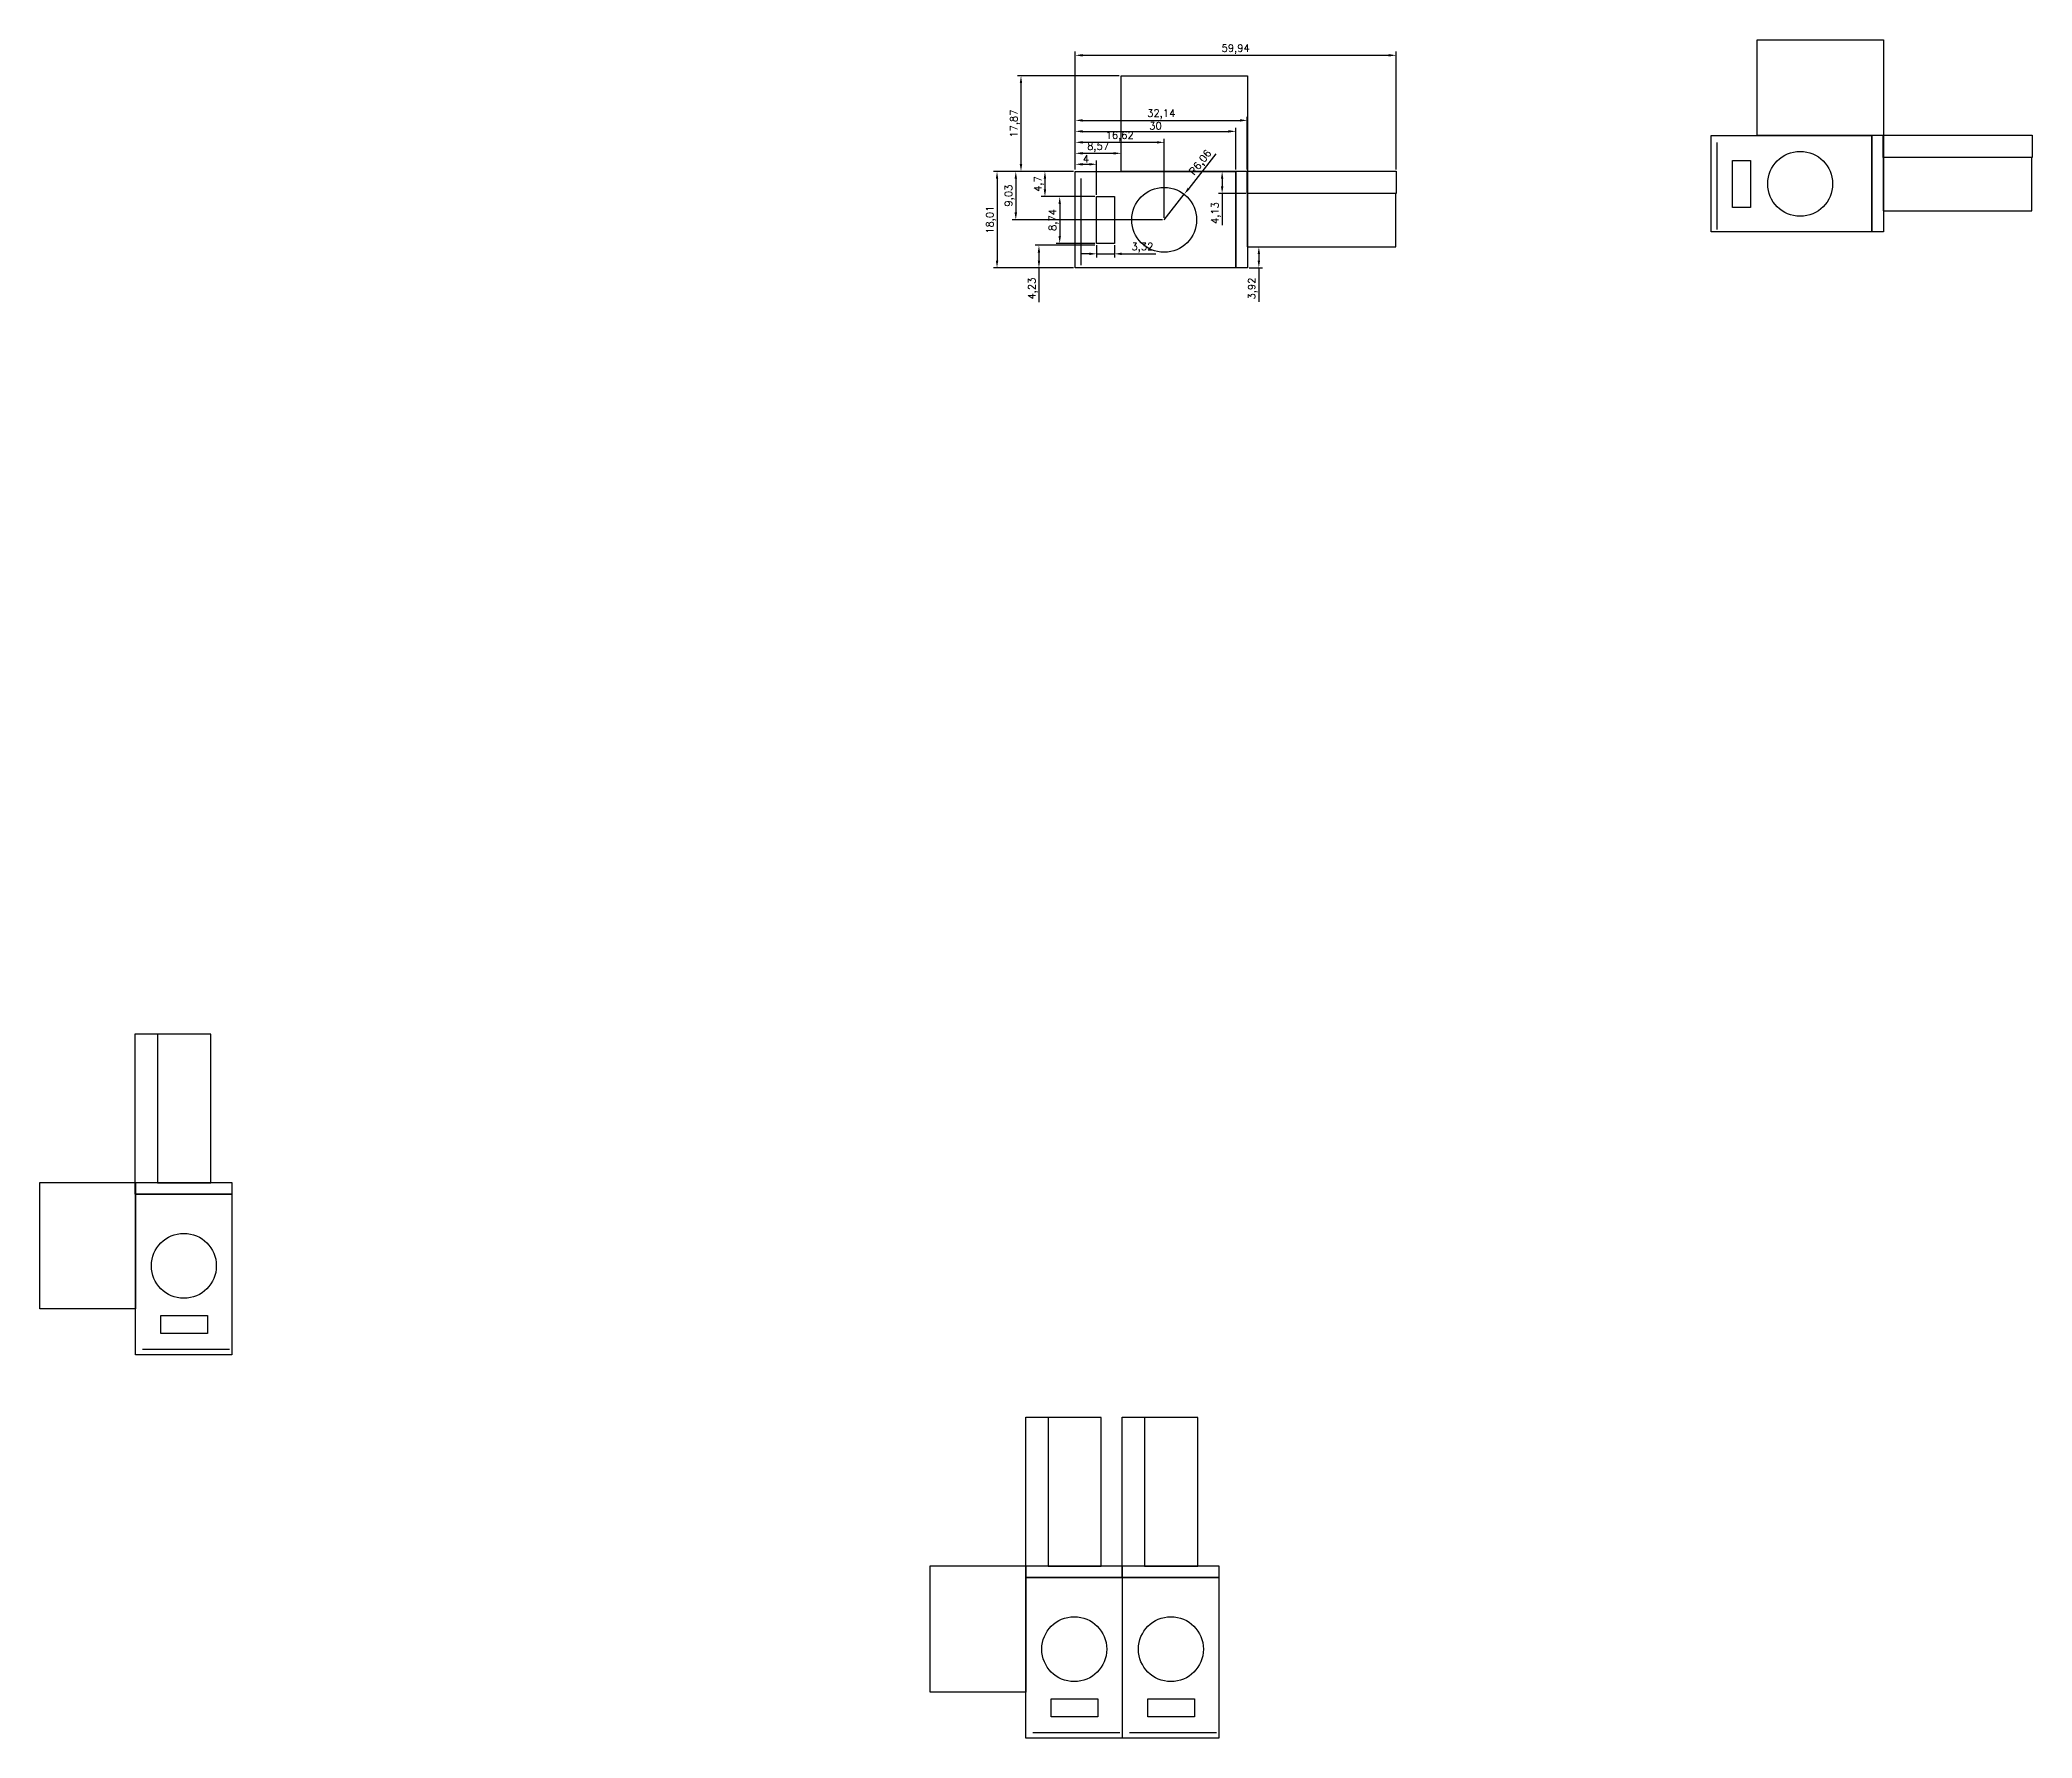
# Model space of a CAD drawing. Header units: millimetres. Extents: x -75 to 2023, y 0 to 1744.
# Drawn here: x 1343 to 2023, y 1044 to 1624 of the extents above; entities that cross this region are included whole.
import ezdxf

# ---------------------------------------------------------------- set-up
doc = ezdxf.new("R2010")
doc.units = ezdxf.units.MM
doc.styles.get("Standard").update_dxf_attribs({"font": 'txt', "bigfont": 'gbcbig.shx'})
doc.dimstyles.new('ISO-25', dxfattribs={"dimtxt": 2.5, "dimasz": 2.5, "dimexe": 1.25, "dimexo": 0.625, "dimtad": 1, "dimlfac": 0.54648, "dimtxsty": 'Standard', "dimcen": 2.5, "dimadec": 0, "dimazin": 0, "dimtfac": 1, "dimtmove": 0, "dimatfit": 3, "dimfxl": 1, "dimarcsym": 0})

# ---------------------------------------------------------------- blocks, each defined once
blk = doc.blocks.new('*D256')
at = {"color": 0, "lineweight": -2}
for p, q in [((1696.39, 1579.97), (1696.39, 1583.06)), ((1698.89, 1581.81), (1701.2, 1581.81)), ((1703.7, 1571.38), (1703.7, 1583.06))]:
    blk.add_line(p, q, dxfattribs=at)
at = {"color": 0}
for points in [[(1698.89, 1582.22), (1698.89, 1581.39), (1696.39, 1581.81)], [(1701.2, 1582.22), (1701.2, 1581.39), (1703.7, 1581.81)]]:
    blk.add_solid(points, dxfattribs=at)
at = {"layer": 'Defpoints', "color": 0}
for p in [(1703.7, 1581.81), (1696.39, 1579.35), (1703.7, 1570.75)]:
    blk.add_point(p, dxfattribs=at)
at = {"color": 0, "insert": (1700.04, 1583.68), "char_height": 2.5, "attachment_point": 5}
blk.add_mtext('4', dxfattribs=at)
blk = doc.blocks.new('*D257')
at = {"color": 0, "lineweight": -2}
for p, q in [((1696.39, 1579.97), (1696.39, 1586.81)), ((1712.06, 1579.97), (1712.06, 1586.81)), ((1698.89, 1585.56), (1709.56, 1585.56))]:
    blk.add_line(p, q, dxfattribs=at)
at = {"color": 0}
for points in [[(1698.89, 1585.97), (1698.89, 1585.14), (1696.39, 1585.56)], [(1709.56, 1585.97), (1709.56, 1585.14), (1712.06, 1585.56)]]:
    blk.add_solid(points, dxfattribs=at)
at = {"layer": 'Defpoints', "color": 0}
for p in [(1712.06, 1585.56), (1696.39, 1579.35), (1712.06, 1579.35)]:
    blk.add_point(p, dxfattribs=at)
at = {"color": 0, "insert": (1704.22, 1587.64), "char_height": 2.5, "attachment_point": 5}
blk.add_mtext('8,57', dxfattribs=at)
blk = doc.blocks.new('*D258')
at = {"color": 0, "lineweight": -2}
for p, q in [((1696.39, 1579.97), (1696.39, 1590.56)), ((1698.89, 1589.31), (1724.3, 1589.31)), ((1726.8, 1563.45), (1726.8, 1590.56))]:
    blk.add_line(p, q, dxfattribs=at)
at = {"color": 0}
for points in [[(1698.89, 1589.72), (1698.89, 1588.89), (1696.39, 1589.31)], [(1724.3, 1589.72), (1724.3, 1588.89), (1726.8, 1589.31)]]:
    blk.add_solid(points, dxfattribs=at)
at = {"layer": 'Defpoints', "color": 0}
for p in [(1726.8, 1589.31), (1696.39, 1579.35), (1726.8, 1562.83)]:
    blk.add_point(p, dxfattribs=at)
at = {"color": 0, "insert": (1711.59, 1591.39), "char_height": 2.5, "attachment_point": 5}
blk.add_mtext('16,62', dxfattribs=at)
blk = doc.blocks.new('*D259')
at = {"color": 0, "lineweight": -2}
for p, q in [((1696.39, 1579.97), (1696.39, 1594.31)), ((1751.28, 1579.97), (1751.28, 1594.31)), ((1698.89, 1593.06), (1748.78, 1593.06))]:
    blk.add_line(p, q, dxfattribs=at)
at = {"color": 0}
for points in [[(1698.89, 1593.47), (1698.89, 1592.64), (1696.39, 1593.06)], [(1748.78, 1593.47), (1748.78, 1592.64), (1751.28, 1593.06)]]:
    blk.add_solid(points, dxfattribs=at)
at = {"layer": 'Defpoints', "color": 0}
for p in [(1751.28, 1593.06), (1696.39, 1579.35), (1751.28, 1579.35)]:
    blk.add_point(p, dxfattribs=at)
at = {"color": 0, "insert": (1723.83, 1594.93), "char_height": 2.5, "attachment_point": 5}
blk.add_mtext('30', dxfattribs=at)
blk = doc.blocks.new('*D260')
at = {"color": 0, "lineweight": -2}
for p, q in [((1696.39, 1579.97), (1696.39, 1598.06)), ((1698.89, 1596.81), (1752.7, 1596.81)), ((1755.2, 1580.05), (1755.2, 1598.06))]:
    blk.add_line(p, q, dxfattribs=at)
at = {"color": 0}
for points in [[(1698.89, 1597.22), (1698.89, 1596.39), (1696.39, 1596.81)], [(1752.7, 1597.22), (1752.7, 1596.39), (1755.2, 1596.81)]]:
    blk.add_solid(points, dxfattribs=at)
at = {"layer": 'Defpoints', "color": 0}
for p in [(1755.2, 1596.81), (1696.39, 1579.35), (1755.2, 1579.42)]:
    blk.add_point(p, dxfattribs=at)
at = {"color": 0, "insert": (1725.8, 1598.89), "char_height": 2.5, "attachment_point": 5}
blk.add_mtext('32,14', dxfattribs=at)
blk = doc.blocks.new('*D261')
at = {"color": 0, "lineweight": -2}
for p, q in [((1696.39, 1579.97), (1696.39, 1620.3)), ((1698.89, 1619.05), (1803.57, 1619.05)), ((1806.07, 1579.97), (1806.07, 1620.3))]:
    blk.add_line(p, q, dxfattribs=at)
at = {"color": 0}
for points in [[(1698.89, 1619.47), (1698.89, 1618.64), (1696.39, 1619.05)], [(1803.57, 1619.47), (1803.57, 1618.64), (1806.07, 1619.05)]]:
    blk.add_solid(points, dxfattribs=at)
at = {"layer": 'Defpoints', "color": 0}
for p in [(1806.07, 1619.05), (1696.39, 1579.35), (1806.07, 1579.35)]:
    blk.add_point(p, dxfattribs=at)
at = {"color": 0, "insert": (1751.23, 1621.14), "char_height": 2.5, "attachment_point": 5}
blk.add_mtext('59,94', dxfattribs=at)
blk = doc.blocks.new('*D262')
at = {"color": 0, "lineweight": -2}
for p, q in [((1703.7, 1554.14), (1703.7, 1549.95)), ((1709.77, 1554.14), (1709.77, 1549.95)), ((1701.2, 1551.2), (1698.7, 1551.2)), ((1703.7, 1551.2), (1709.77, 1551.2)), ((1712.27, 1551.2), (1723.94, 1551.2))]:
    blk.add_line(p, q, dxfattribs=at)
at = {"color": 0}
for points in [[(1701.2, 1551.62), (1701.2, 1550.79), (1703.7, 1551.2)], [(1712.27, 1551.62), (1712.27, 1550.79), (1709.77, 1551.2)]]:
    blk.add_solid(points, dxfattribs=at)
at = {"layer": 'Defpoints', "color": 0}
for p in [(1703.7, 1554.77), (1709.77, 1554.77), (1709.77, 1551.2)]:
    blk.add_point(p, dxfattribs=at)
at = {"color": 0, "insert": (1719.36, 1553.29), "char_height": 2.5, "attachment_point": 5}
blk.add_mtext('3,32', dxfattribs=at)
blk = doc.blocks.new('*D263')
at = {"color": 0, "lineweight": -2}
for p, q in [((1711.44, 1612.04), (1676.62, 1612.04)), ((1677.87, 1581.85), (1677.87, 1609.54)), ((1695.76, 1579.35), (1676.62, 1579.35))]:
    blk.add_line(p, q, dxfattribs=at)
at = {"color": 0}
for points in [[(1677.45, 1609.54), (1678.28, 1609.54), (1677.87, 1612.04)], [(1677.45, 1581.85), (1678.28, 1581.85), (1677.87, 1579.35)]]:
    blk.add_solid(points, dxfattribs=at)
at = {"layer": 'Defpoints', "color": 0}
for p in [(1677.87, 1612.04), (1712.06, 1612.04), (1696.39, 1579.35)]:
    blk.add_point(p, dxfattribs=at)
at = {"color": 0, "insert": (1675.78, 1595.7), "char_height": 2.5, "attachment_point": 5, "rotation": 90}
blk.add_mtext('17,87', dxfattribs=at)
blk = doc.blocks.new('*D264')
at = {"color": 0, "lineweight": -2}
for p, q in [((1695.14, 1579.35), (1668.43, 1579.35)), ((1669.68, 1576.85), (1669.68, 1548.9)), ((1695.14, 1546.4), (1668.43, 1546.4))]:
    blk.add_line(p, q, dxfattribs=at)
at = {"color": 0}
for points in [[(1669.27, 1576.85), (1670.1, 1576.85), (1669.68, 1579.35)], [(1669.27, 1548.9), (1670.1, 1548.9), (1669.68, 1546.4)]]:
    blk.add_solid(points, dxfattribs=at)
at = {"layer": 'Defpoints', "color": 0}
for p in [(1695.76, 1579.35), (1669.68, 1546.4), (1695.76, 1546.4)]:
    blk.add_point(p, dxfattribs=at)
at = {"color": 0, "insert": (1667.6, 1562.87), "char_height": 2.5, "attachment_point": 5, "rotation": 90}
blk.add_mtext('18,01', dxfattribs=at)
blk = doc.blocks.new('*D265')
at = {"color": 0, "lineweight": -2}
for p, q in [((1695.76, 1579.35), (1684.8, 1579.35)), ((1686.05, 1576.85), (1686.05, 1573.25)), ((1703.08, 1570.75), (1684.8, 1570.75))]:
    blk.add_line(p, q, dxfattribs=at)
at = {"color": 0}
for points in [[(1685.63, 1576.85), (1686.47, 1576.85), (1686.05, 1579.35)], [(1685.63, 1573.25), (1686.47, 1573.25), (1686.05, 1570.75)]]:
    blk.add_solid(points, dxfattribs=at)
at = {"layer": 'Defpoints', "color": 0}
for p in [(1696.39, 1579.35), (1686.05, 1570.75), (1703.7, 1570.75)]:
    blk.add_point(p, dxfattribs=at)
at = {"color": 0, "insert": (1683.97, 1575.05), "char_height": 2.5, "attachment_point": 5, "rotation": 90}
blk.add_mtext('4,7', dxfattribs=at)
blk = doc.blocks.new('*D266')
at = {"color": 0, "lineweight": -2}
for p, q in [((1703.08, 1570.75), (1689.85, 1570.75)), ((1691.1, 1568.25), (1691.1, 1557.27)), ((1703.08, 1554.77), (1689.85, 1554.77))]:
    blk.add_line(p, q, dxfattribs=at)
at = {"color": 0}
for points in [[(1690.68, 1568.25), (1691.51, 1568.25), (1691.1, 1570.75)], [(1690.68, 1557.27), (1691.51, 1557.27), (1691.1, 1554.77)]]:
    blk.add_solid(points, dxfattribs=at)
at = {"layer": 'Defpoints', "color": 0}
for p in [(1703.7, 1570.75), (1691.1, 1554.77), (1703.7, 1554.77)]:
    blk.add_point(p, dxfattribs=at)
at = {"color": 0, "insert": (1689.01, 1562.76), "char_height": 2.5, "attachment_point": 5, "rotation": 90}
blk.add_mtext('8,74', dxfattribs=at)
blk = doc.blocks.new('*D267')
at = {"color": 0, "lineweight": -2}
for p, q in [((1703.08, 1554.14), (1682.75, 1554.14)), ((1695.76, 1546.4), (1682.75, 1546.4)), ((1684, 1551.64), (1684, 1548.9)), ((1684, 1546.4), (1684, 1534.73))]:
    blk.add_line(p, q, dxfattribs=at)
at = {"color": 0}
for points in [[(1683.59, 1551.64), (1684.42, 1551.64), (1684, 1554.14)], [(1683.59, 1548.9), (1684.42, 1548.9), (1684, 1546.4)]]:
    blk.add_solid(points, dxfattribs=at)
at = {"layer": 'Defpoints', "color": 0}
for p in [(1703.7, 1554.14), (1684, 1546.4), (1696.39, 1546.4)]:
    blk.add_point(p, dxfattribs=at)
at = {"color": 0, "insert": (1681.92, 1539.31), "char_height": 2.5, "attachment_point": 5, "rotation": 90}
blk.add_mtext('4,23', dxfattribs=at)
blk = doc.blocks.new('*D268')
at = {"color": 0, "lineweight": -2}
for p, q in [((1754.65, 1579.35), (1745.36, 1579.35)), ((1746.61, 1576.85), (1746.61, 1574.29)), ((1754.65, 1571.79), (1745.36, 1571.79)), ((1746.61, 1571.79), (1746.61, 1560.96))]:
    blk.add_line(p, q, dxfattribs=at)
at = {"color": 0}
for points in [[(1746.19, 1576.85), (1747.03, 1576.85), (1746.61, 1579.35)], [(1746.19, 1574.29), (1747.03, 1574.29), (1746.61, 1571.79)]]:
    blk.add_solid(points, dxfattribs=at)
at = {"layer": 'Defpoints', "color": 0}
for p in [(1755.28, 1579.35), (1746.61, 1571.79), (1755.28, 1571.79)]:
    blk.add_point(p, dxfattribs=at)
at = {"color": 0, "insert": (1744.53, 1565.13), "char_height": 2.5, "attachment_point": 5, "rotation": 90}
blk.add_mtext('4,13', dxfattribs=at)
blk = doc.blocks.new('*D269')
at = {"color": 0, "lineweight": -2}
for p, q in [((1755.9, 1553.6), (1760.41, 1553.6)), ((1755.9, 1546.42), (1760.41, 1546.42)), ((1759.16, 1551.1), (1759.16, 1548.92)), ((1759.16, 1546.42), (1759.16, 1534.76))]:
    blk.add_line(p, q, dxfattribs=at)
at = {"color": 0}
for points in [[(1758.74, 1551.1), (1759.58, 1551.1), (1759.16, 1553.6)], [(1758.74, 1548.92), (1759.58, 1548.92), (1759.16, 1546.42)]]:
    blk.add_solid(points, dxfattribs=at)
at = {"layer": 'Defpoints', "color": 0}
for p in [(1755.28, 1553.6), (1755.28, 1546.42), (1759.16, 1546.42)]:
    blk.add_point(p, dxfattribs=at)
at = {"color": 0, "insert": (1757.08, 1539.34), "char_height": 2.5, "attachment_point": 5, "rotation": 90}
blk.add_mtext('3,92', dxfattribs=at)
blk = doc.blocks.new('*D270')
at = {"color": 0, "lineweight": -2}
for p, q in [((1744.49, 1585.42), (1735.18, 1573.53)), ((1726.8, 1562.83), (1733.64, 1571.56))]:
    blk.add_line(p, q, dxfattribs=at)
at = {"color": 0}
blk.add_solid([(1734.85, 1573.79), (1735.51, 1573.27), (1733.64, 1571.56)], dxfattribs=at)
at = {"layer": 'Defpoints', "color": 0}
for p in [(1733.64, 1571.56), (1726.8, 1562.83)]:
    blk.add_point(p, dxfattribs=at)
at = {"color": 0, "insert": (1739.38, 1582.27), "char_height": 2.5, "attachment_point": 5, "rotation": 51.94201}
blk.add_mtext('R6,06', dxfattribs=at)
blk = doc.blocks.new('*D271')
at = {"color": 0, "lineweight": -2}
for p, q in [((1695.76, 1579.35), (1674.84, 1579.35)), ((1676.09, 1576.85), (1676.09, 1565.33)), ((1726.17, 1562.83), (1674.84, 1562.83))]:
    blk.add_line(p, q, dxfattribs=at)
at = {"color": 0}
for points in [[(1675.68, 1576.85), (1676.51, 1576.85), (1676.09, 1579.35)], [(1675.68, 1565.33), (1676.51, 1565.33), (1676.09, 1562.83)]]:
    blk.add_solid(points, dxfattribs=at)
at = {"layer": 'Defpoints', "color": 0}
for p in [(1696.39, 1579.35), (1676.09, 1562.83), (1726.8, 1562.83)]:
    blk.add_point(p, dxfattribs=at)
at = {"color": 0, "insert": (1674.01, 1571.09), "char_height": 2.5, "attachment_point": 5, "rotation": 90}
blk.add_mtext('9,03', dxfattribs=at)

msp = doc.modelspace()

# ---------------------------------------------------------------- linework, layer by layer
for p, q in [((1915.68, 1589.241), (1915.68, 1559.573)), ((1698.322, 1576.95), (1698.322, 1547.281)), ((1377.654, 1176.867), (1407.322, 1176.867)), ((1681.943, 1045.861), (1711.612, 1045.861)), ((1714.969, 1045.861), (1744.637, 1045.861))]:
    msp.add_line(p, q)
for p in [(235.57, 741.529), (224.694, 613.048)]:
    msp.add_xline(p, (-1, 0))
for points in [[(1972.633, 1624.335), (1972.633, 1591.641), (1929.421, 1591.641), (1929.421, 1624.335)], [(1755.275, 1612.044), (1755.275, 1579.349), (1712.063, 1579.349), (1712.063, 1612.044)], [(1968.637, 1591.641), (1968.637, 1558.688), (1913.745, 1558.688), (1913.745, 1591.641)], [(1972.633, 1591.713), (1972.633, 1558.716), (1968.637, 1558.716), (1968.637, 1591.713)], [(2023.429, 1591.713), (2023.429, 1584.085), (1972.563, 1584.085), (1972.563, 1591.713)], [(1927.13, 1583.045), (1927.13, 1567.059), (1921.061, 1567.059), (1921.061, 1583.045)], [(2023.283, 1565.896), (2023.283, 1584.085), (1972.563, 1584.085), (1972.563, 1565.896)], [(1751.279, 1579.349), (1751.279, 1546.396), (1696.386, 1546.396), (1696.386, 1579.349)], [(1755.275, 1579.421), (1755.275, 1546.425), (1751.279, 1546.425), (1751.279, 1579.421)], [(1806.071, 1579.421), (1806.071, 1571.794), (1755.205, 1571.794), (1755.205, 1579.421)], [(1709.772, 1570.753), (1709.772, 1554.768), (1703.703, 1554.768), (1703.703, 1570.753)], [(1805.925, 1553.605), (1805.925, 1571.794), (1755.205, 1571.794), (1755.205, 1553.605)], [(1375.182, 1284.616), (1382.81, 1284.616), (1382.81, 1233.749), (1375.182, 1233.749)], [(1400.999, 1284.469), (1382.81, 1284.469), (1382.81, 1233.749), (1400.999, 1233.749)], [(1342.56, 1233.82), (1375.254, 1233.82), (1375.254, 1190.608), (1342.56, 1190.608)], [(1375.182, 1233.82), (1408.179, 1233.82), (1408.179, 1229.824), (1375.182, 1229.824)], [(1375.254, 1229.824), (1408.208, 1229.824), (1408.208, 1174.931), (1375.254, 1174.931)], [(1383.851, 1188.317), (1399.836, 1188.317), (1399.836, 1182.248), (1383.851, 1182.248)], [(1679.472, 1153.611), (1687.099, 1153.611), (1687.099, 1102.744), (1679.472, 1102.744)], [(1705.288, 1153.464), (1687.099, 1153.464), (1687.099, 1102.744), (1705.288, 1102.744)], [(1712.497, 1153.611), (1720.125, 1153.611), (1720.125, 1102.744), (1712.497, 1102.744)], [(1738.314, 1153.464), (1720.125, 1153.464), (1720.125, 1102.744), (1738.314, 1102.744)], [(1646.849, 1102.815), (1679.543, 1102.815), (1679.543, 1059.602), (1646.849, 1059.602)], [(1679.472, 1102.815), (1712.468, 1102.815), (1712.468, 1098.819), (1679.472, 1098.819)], [(1679.543, 1098.819), (1712.497, 1098.819), (1712.497, 1043.926), (1679.543, 1043.926)], [(1712.497, 1102.815), (1745.494, 1102.815), (1745.494, 1098.819), (1712.497, 1098.819)], [(1712.569, 1098.819), (1745.522, 1098.819), (1745.522, 1043.926), (1712.569, 1043.926)], [(1688.14, 1057.311), (1704.125, 1057.311), (1704.125, 1051.243), (1688.14, 1051.243)], [(1721.165, 1057.311), (1737.151, 1057.311), (1737.151, 1051.243), (1721.165, 1051.243)]]:
    msp.add_lwpolyline(points, close=True)
for centre in [(1944.156, 1575.118), (1726.798, 1562.827), (1391.777, 1205.342), (1696.066, 1074.337), (1729.091, 1074.337)]:
    msp.add_circle(centre, 11.095)

# ---------------------------------------------------------------- dimensions: what is measured, and where the dimension line sits
dim = msp.add_linear_dim(base=(1806.071, 1619.055), p1=(1696.386, 1579.349), p2=(1806.071, 1579.349), dimstyle='ISO-25')
dim.commit()
dim.dimension.update_dxf_attribs({"geometry": '*D261', "text_midpoint": (1751.229, 1619.055), "dimtype": 160})
for base, p1, p2, picture, middle in [((1677.866, 1612.044), (1696.386, 1579.349), (1712.063, 1612.044), '*D263', (1675.782, 1595.697)), ((1669.682, 1546.396), (1695.761, 1579.349), (1695.761, 1546.396), '*D264', (1667.598, 1562.873)), ((1676.092, 1562.827), (1696.386, 1579.349), (1726.798, 1562.827), '*D271', (1674.009, 1571.088)), ((1686.049, 1570.753), (1696.386, 1579.349), (1703.703, 1570.753), '*D265', (1683.966, 1575.051)), ((1746.61, 1571.794), (1755.275, 1579.349), (1755.275, 1571.794), '*D268', (1744.527, 1565.127)), ((1691.096, 1554.768), (1703.703, 1570.753), (1703.703, 1554.768), '*D266', (1689.013, 1562.76)), ((1684.004, 1546.396), (1703.703, 1554.143), (1696.386, 1546.396), '*D267', (1681.92, 1539.313)), ((1759.159, 1546.425), (1755.275, 1553.605), (1755.275, 1546.425), '*D269', (1757.076, 1539.341))]:
    dim = msp.add_linear_dim(base=base, p1=p1, p2=p2, angle=90, dimstyle='ISO-25')
    dim.commit()
    dim.dimension.update_dxf_attribs({"geometry": picture, "text_midpoint": middle})
for base, p1, p2, picture, middle in [((1755.205, 1596.808), (1696.386, 1579.349), (1755.205, 1579.421), '*D260', (1725.796, 1598.891)), ((1751.279, 1593.058), (1696.386, 1579.349), (1751.279, 1579.349), '*D259', (1723.833, 1594.933)), ((1726.798, 1589.308), (1696.386, 1579.349), (1726.798, 1562.827), '*D258', (1711.592, 1591.391)), ((1712.063, 1585.558), (1696.386, 1579.349), (1712.063, 1579.349), '*D257', (1704.225, 1587.641)), ((1703.703, 1581.808), (1696.386, 1579.349), (1703.703, 1570.753), '*D256', (1700.045, 1583.683)), ((1709.772, 1551.205), (1703.703, 1554.768), (1709.772, 1554.768), '*D262', (1719.355, 1553.288))]:
    dim = msp.add_linear_dim(base=base, p1=p1, p2=p2, dimstyle='ISO-25')
    dim.commit()
    dim.dimension.update_dxf_attribs({"geometry": picture, "text_midpoint": middle})
dim = msp.add_radius_dim(center=(1726.798, 1562.827), mpoint=(1733.637, 1571.563), dimstyle='ISO-25')
dim.commit()
dim.dimension.update_dxf_attribs({"geometry": '*D270', "text_midpoint": (1741.018, 1580.99), "dimtype": 164})

doc.saveas('drawing.dxf')
